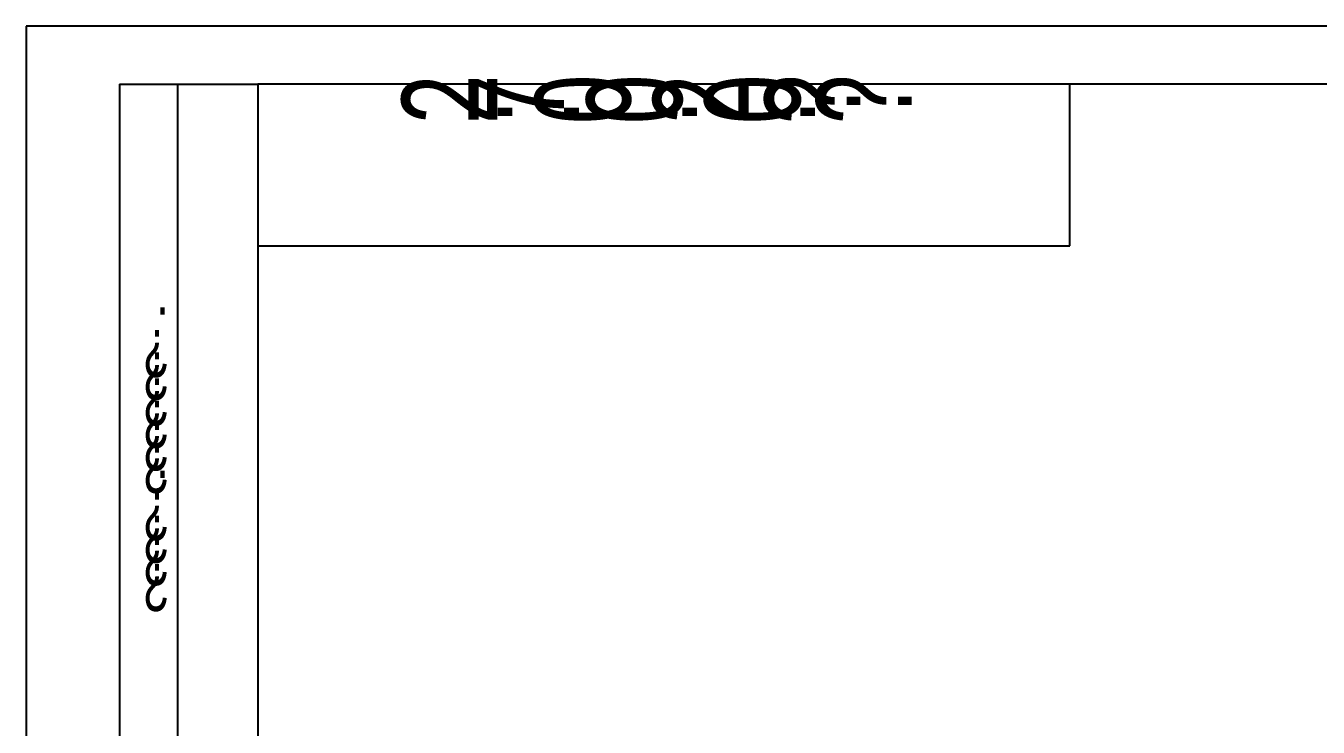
# Model space of a CAD drawing. Extents: x 0 to 74, y -1 to 105.
# Drawn here: x 0.02 to 39.39, y 83.61 to 104.98 of the extents above; entities that cross this region are included whole.
import ezdxf

# ---------------------------------------------------------------- set-up
doc = ezdxf.new("R2010")
doc.units = 0
doc.header["$MEASUREMENT"] = 0
doc.linetypes.add('atContinuous2', pattern=[0])
doc.layers.add('at_Entity', color=7, linetype='Continuous')
doc.layers.add('at_Text', color=7, linetype='Continuous')
doc.styles.get("Standard").update_dxf_attribs({"font": 'txt', "height": 1})

msp = doc.modelspace()

# ---------------------------------------------------------------- linework, layer by layer
at = {"layer": 'at_Entity', "color": 0, "linetype": 'atContinuous2'}
for p, q in [((0.03, 104.971), (0.03, 0.06)), ((74.197, 104.971), (0.03, 104.971)), ((7.088, 103.206), (7.088, 1.824)), ((72.433, 103.206), (7.088, 103.206))]:
    msp.add_line(p, q, dxfattribs=at)
at = {"layer": 'at_Entity', "color": 7, "linetype": 'atContinuous2'}
for p, q in [((2.871, 103.206), (2.871, 60.829)), ((2.871, 103.206), (7.088, 103.206)), ((4.635, 103.206), (4.635, 60.829)), ((31.82, 98.272), (31.82, 103.206)), ((7.088, 98.272), (31.82, 98.272))]:
    msp.add_line(p, q, dxfattribs=at)
at = {"layer": 'at_Entity', "color": 0}
for points in [[(0.03, 0.06, 0.0211, 0.0211, 0), (0.03, 104.971, 0.0211, 0.0211, 0)], [(0.03, 104.971, 0.0211, 0.0211, 0), (74.197, 104.971, 0.0211, 0.0211, 0)], [(7.088, 1.824, 0.0211, 0.0211, 0), (7.088, 103.206, 0.0211, 0.0211, 0)], [(7.088, 103.206, 0.0211, 0.0211, 0), (72.433, 103.206, 0.0211, 0.0211, 0)]]:
    msp.add_lwpolyline(points, format="xyseb", dxfattribs=at)
at = {"layer": 'at_Entity', "color": 7}
for points in [[(2.871, 60.829, 0.0211, 0.0211, 0), (2.871, 103.206, 0.0211, 0.0211, 0)], [(7.088, 103.206, 0.0211, 0.0211, 0), (2.871, 103.206, 0.0211, 0.0211, 0)], [(4.635, 60.829, 0.0211, 0.0211, 0), (4.635, 103.206, 0.0211, 0.0211, 0)], [(31.82, 103.206, 0.0211, 0.0211, 0), (31.82, 98.272, 0.0211, 0.0211, 0)], [(31.82, 98.272, 0.0211, 0.0211, 0), (7.088, 98.272, 0.0211, 0.0211, 0)]]:
    msp.add_lwpolyline(points, format="xyseb", dxfattribs=at)

# ---------------------------------------------------------------- texts
at = {"layer": 'at_Text', "color": 0, "width": 0.7}
for s, height, rotation, p in [('2', 2.907, 89.9995, (14.381, 101.983)), ('7', 2.907, 89.9995, (16.409, 101.983)), ('0', 2.907, 89.9995, (18.437, 101.983)), ('0', 2.907, 89.9995, (20.007, 101.983)), ('2', 2.907, 89.9995, (22.035, 101.983)), ('0', 2.907, 89.9995, (23.605, 101.983)), ('?', 2.907, 89.9995, (25.437, 101.983)), ('?', 2.907, 89.9995, (27.007, 101.983)), ('.', 2.907, 89.9995, (14.839, 101.983)), ('.', 2.907, 89.9995, (16.867, 101.983)), ('.', 2.907, 89.9995, (20.465, 101.983)), ('.', 2.907, 89.9995, (24.063, 101.983)), ('.', 1.436, 179.9995, (4.367, 96.4)), ('?', 1.436, 179.9995, (4.367, 95.713)), ('?', 1.436, 179.9995, (4.367, 95.026)), ('?', 1.436, 179.9995, (4.367, 94.241)), ('?', 1.436, 179.9995, (4.367, 93.555)), ('?', 1.436, 179.9995, (4.367, 92.868)), ('?', 1.436, 179.9995, (4.367, 92.181)), ('.', 1.436, 179.9995, (4.367, 91.428)), ('?', 1.436, 179.9995, (4.367, 90.741)), ('?', 1.436, 179.9995, (4.367, 90.055)), ('?', 1.436, 179.9995, (4.367, 89.368)), ('?', 1.436, 179.9995, (4.367, 88.583))]:
    msp.add_text(s, height=height, rotation=rotation, dxfattribs=at).set_placement(p)

doc.saveas('drawing.dxf')
